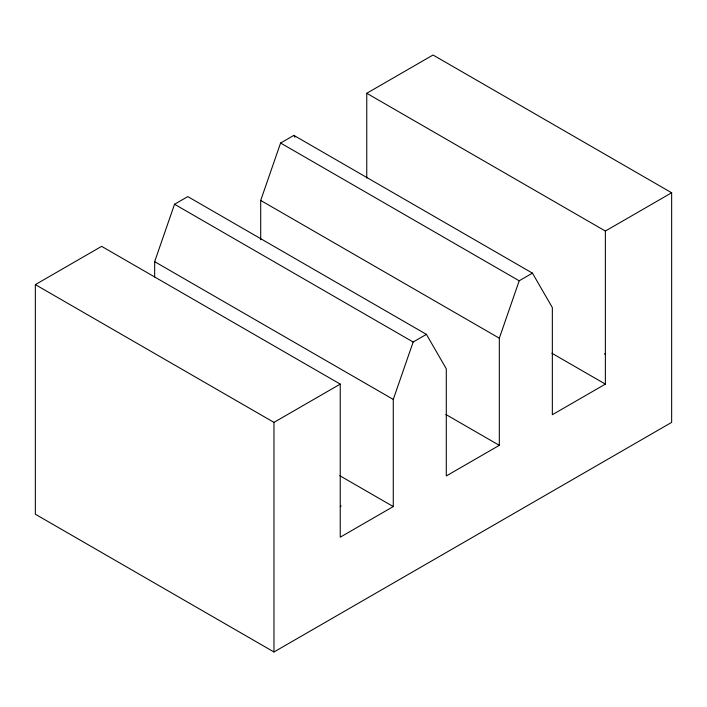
<?xml version="1.0" encoding="UTF-8"?>
<svg xmlns="http://www.w3.org/2000/svg" width="707" height="707" viewBox="0 0 707 707"><rect width="100%" height="100%" fill="white"/><g stroke="black" fill="none" stroke-linecap="round" stroke-linejoin="round"><path stroke-width="1.06" d="M154.656 276.967L154.656 261.661L174.541 204.252L187.797 196.599L426.409 334.367L446.294 368.807L446.294 475.952L499.319 445.339L499.319 338.193L519.203 280.794L532.459 273.141L552.344 307.58L552.344 414.726L605.369 384.113L605.369 231.048L366.756 93.28L366.756 178.076M260.706 239.788L260.706 200.435L280.591 143.026L293.847 135.373L532.459 273.141M366.756 93.28L433.038 55.013L671.65 192.772L671.65 422.379L273.963 651.987L35.35 514.228L35.35 284.621L101.631 246.354L340.244 384.113L340.244 537.179L393.269 506.566L393.269 399.42L413.153 342.02L426.409 334.367M35.35 284.621L273.963 422.379L340.244 384.113M605.369 231.048L671.65 192.772M340.244 506.566L341.163 506.035M604.45 354.03L605.369 353.5M280.591 143.026L519.203 280.794M551.92 353.253L605.369 384.113M260.706 200.435L499.319 338.193M174.541 204.252L413.153 342.02M445.87 414.479L499.319 445.339M154.656 261.661L393.269 399.42M339.82 475.714L393.269 506.566M293.847 135.373L294.925 137.238M273.963 422.379L273.963 651.987"/></g></svg>
